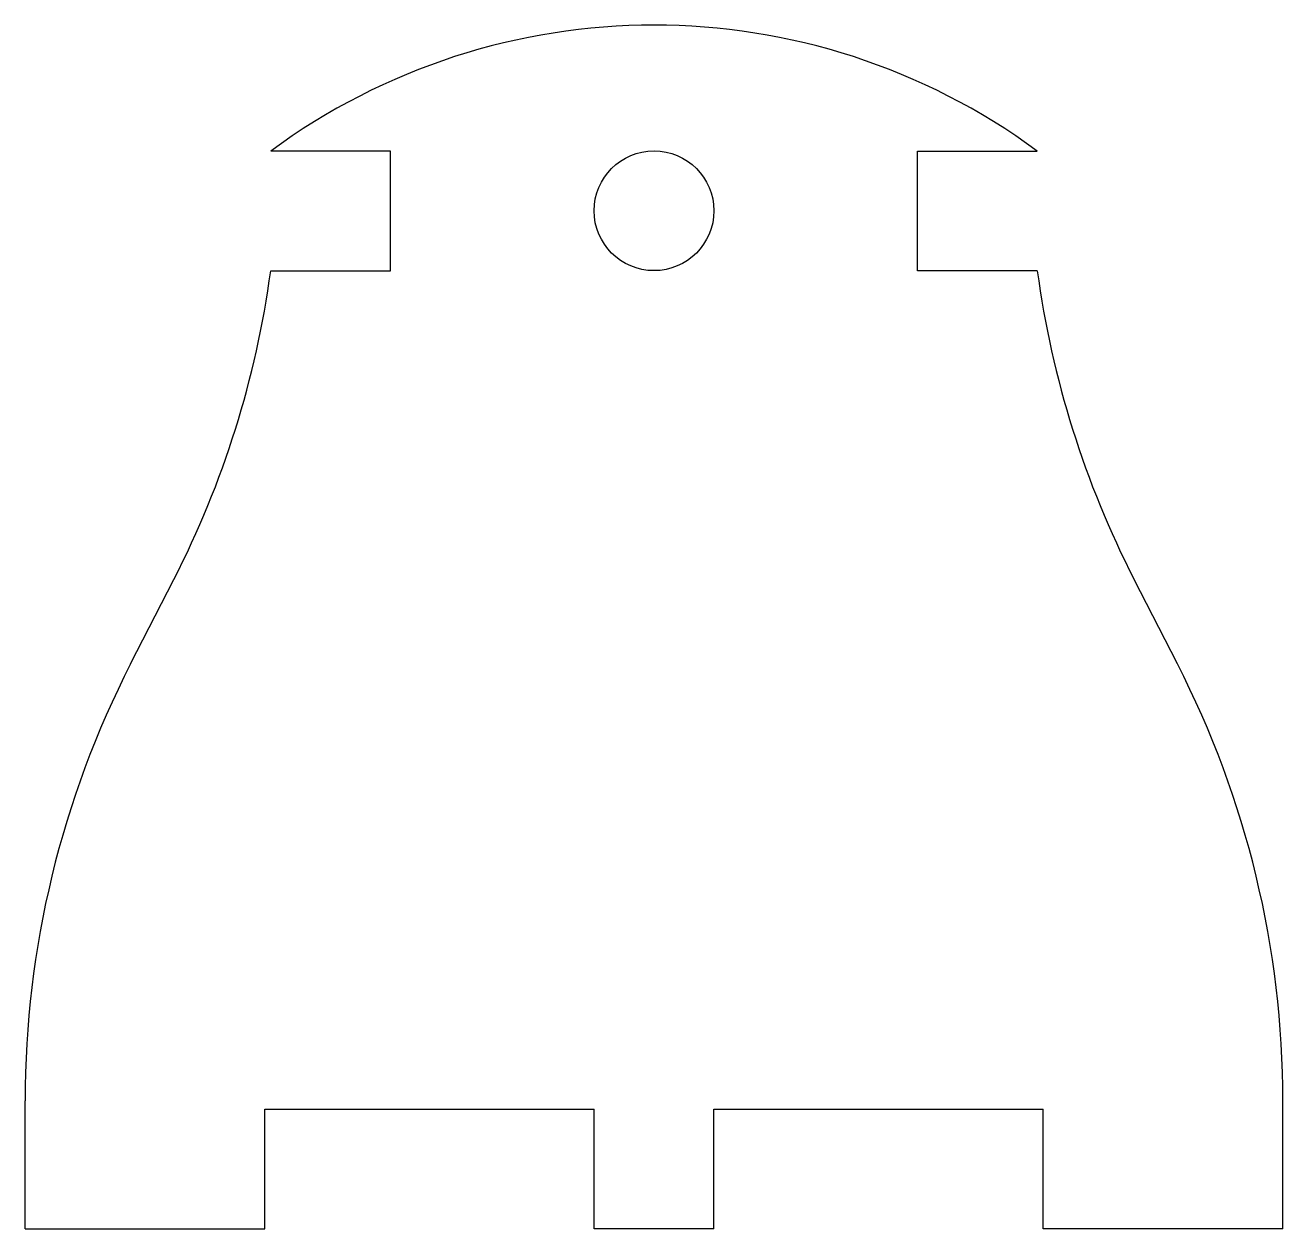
# Model space of a CAD drawing. Header units: millimetres. Extents: x -26.2 to 26.2, y 10.7 to 61.
import ezdxf

# ---------------------------------------------------------------- set-up
doc = ezdxf.new("R2010")
doc.units = ezdxf.units.MM

msp = doc.modelspace()

# ---------------------------------------------------------------- linework, layer by layer
at = {"color": 7, "linetype": 'Continuous', "lineweight": 25}
for p, q in [((-11, 55.704), (-16, 55.704)), ((-11, 50.704), (-11, 55.704)), ((11, 50.704), (11, 55.704)), ((11, 55.704), (16, 55.704)), ((-16, 50.704), (-11, 50.704)), ((16, 50.704), (11, 50.704)), ((-21.847, 34.295), (-20.042, 37.816)), ((21.847, 34.295), (20.042, 37.816)), ((-26.25, 10.704), (-26.25, 16.051)), ((26.25, 10.704), (26.25, 16.051)), ((-16.25, 10.704), (-16.25, 15.704)), ((-16.25, 15.704), (-2.5, 15.704)), ((-2.5, 10.704), (-2.5, 15.704)), ((2.5, 10.704), (2.5, 15.704)), ((2.5, 15.704), (16.25, 15.704)), ((16.25, 10.704), (16.25, 15.704)), ((-26.25, 10.704), (-16.25, 10.704)), ((2.5, 10.704), (-2.5, 10.704)), ((26.25, 10.704), (16.25, 10.704))]:
    msp.add_line(p, q, dxfattribs=at)
msp.add_circle((0, 53.212), 2.5, dxfattribs=at)
for centre, radius, start, end in [((0, 33.991), 26.971, 53.6142, 126.3858), ((-55.64, 56.06), 40, 332.8649, 352.3052), ((55.64, 56.06), 40, 187.6948, 207.1351), ((13.75, 16.051), 40, 152.8649, 180), ((-13.75, 16.051), 40, 0, 27.1351)]:
    msp.add_arc(centre, radius, start, end, dxfattribs=at)

doc.saveas('drawing.dxf')
